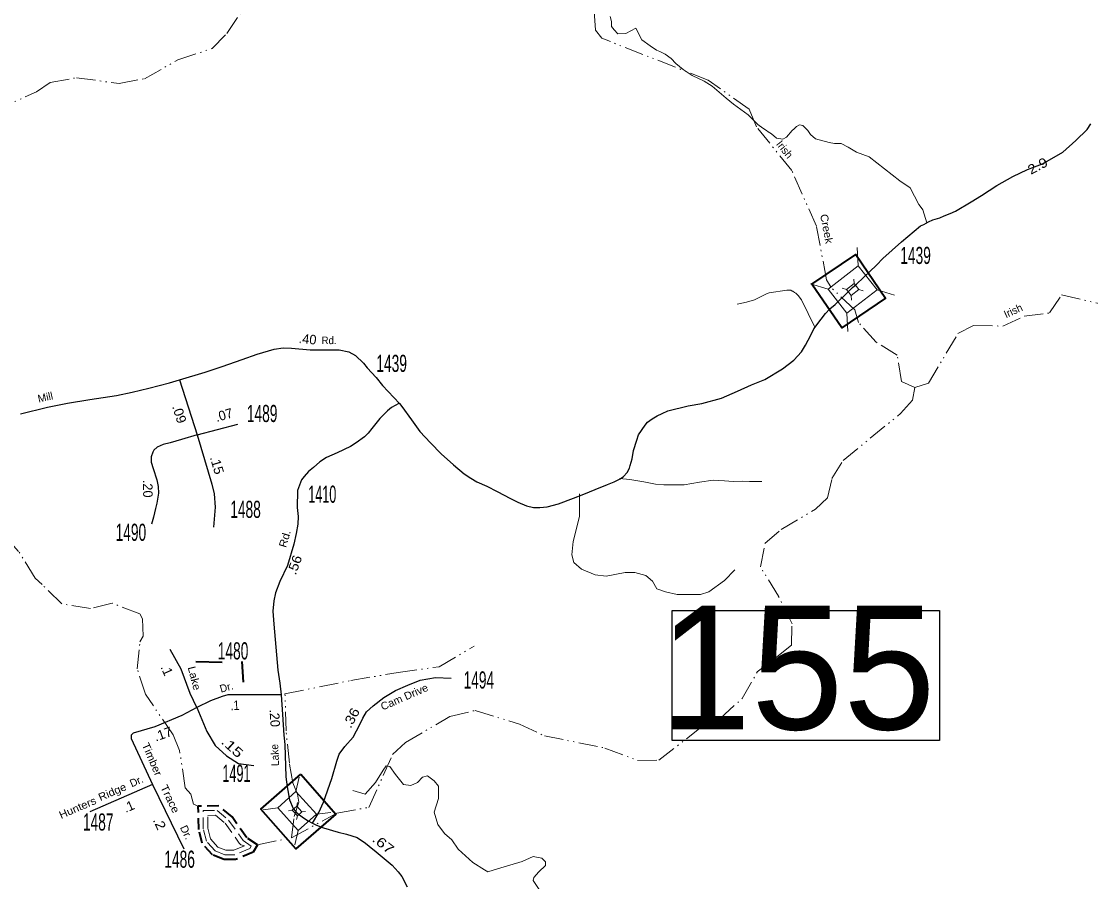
# Model space of a CAD drawing. Extents: x 339659 to 397320, y 203594 to 253409.
# Drawn here: x 359138 to 361943, y 231146 to 233404 of the extents above; entities that cross this region are included whole.
import ezdxf
from ezdxf.enums import TextEntityAlignment as Align

# ---------------------------------------------------------------- set-up
doc = ezdxf.new("R2010")
doc.units = 0
doc.header["$LTSCALE"] = 10
for name, pattern in [('DASH_DOUBLE_DOT', [9.2, 5, -1.2, 0.3, -1.2, 0.3, -1.2]), ('DOTTED', [1.5, 0.3, -1.2]), ('LONG_DASHED', [7.5, 6, -1.5]), ('MEDIUM_DASHED', [4.5, 3, -1.5])]:
    doc.linetypes.add(name, pattern=pattern)
for name, color, linetype, lineweight in [('11', 7, 'Continuous', 40), ('17', 7, 'Continuous', 40), ('31', 7, 'Continuous', 25), ('32', 7, 'Continuous', 25), ('35', 7, 'Continuous', 13), ('50', 7, 'Continuous', 13), ('59', 7, 'DASH_DOUBLE_DOT', 13), ('60', 7, 'Continuous', 25), ('61', 7, 'DOTTED', 13), ('8', 7, 'Continuous', 25)]:
    doc.layers.add(name, color=color, linetype=linetype, lineweight=lineweight)
doc.layers.add('21', color=7, linetype='Continuous')

msp = doc.modelspace()

# ---------------------------------------------------------------- linework, layer by layer
at = {"layer": '11'}
for p, q in [((359665.02, 231721.45), (359596.18, 231722.45)), ((359716.89, 231723.45), (359719.88, 231669.54))]:
    msp.add_line(p, q, dxfattribs=at)
at = {"layer": '31', "lineweight": 35}
for points in [[(361212.28, 232714.02), (361327.02, 232792.43), (361405.49, 232677.6), (361290.75, 232599.2)], [(359871.5, 231427.89), (359962.98, 231323.28), (359858.29, 231231.72), (359766.81, 231336.34)]]:
    msp.add_lwpolyline(points, close=True, dxfattribs=at)
at = {"layer": '31'}
msp.add_lwpolyline([(360845.32, 231857.55), (361546.7, 231857.55), (361546.7, 231516.45), (360845.32, 231516.45)], close=True, dxfattribs=at)
at = {"layer": '32'}
msp.add_line((359482.64, 231400.61), (359318.17, 231329.07), dxfattribs=at)
for points in [[(361505.93, 232871.2), (361518.34, 232877.65), (361529.56, 232883.38), (361547.7, 232888.64), (361558.92, 232893.41), (361574.67, 232899.62), (361588.75, 232905.83), (361629.68, 232930.4), (361656.9, 232946.88), (361697.4, 232973.34), (361739.17, 232997.22), (361777.53, 233015.44), (361796.39, 233021.89), (361816.91, 233030.25), (361870.04, 233060.79), (361904.41, 233091.6), (361934.14, 233120.45), (361943.93, 233135.25)], [(361318.62, 232705.77), (361328.9, 232714.24), (361347.64, 232731.75), (361381.77, 232763.99), (361398.24, 232781.42), (361446.85, 232825.48), (361497.09, 232867.19), (361505.93, 232871.2)], [(360129.9, 232401.08), (360136.33, 232392.65), (360161.9, 232358.26), (360183.59, 232327.75), (360211.25, 232297.56), (360239.85, 232268.95), (360272.06, 232239.86), (360300.35, 232216.28), (360317.79, 232204.48), (360332.88, 232195.05), (360359.28, 232183.73), (360386.15, 232170.05), (360421.67, 232151.81), (360440.53, 232141.75), (360463.79, 232132), (360482.17, 232128.07), (360498.2, 232127.76), (360517.38, 232129.33), (360547.86, 232137.19), (360586.52, 232151.97), (360614.18, 232162.66), (360643.88, 232175.08), (360675.94, 232187.97), (360693.23, 232195.21), (360709.57, 232203.38), (360718.37, 232209.67), (360727.17, 232220.05), (360733.27, 232231.49), (360735.26, 232238.47), (360740.88, 232256.08), (360744.14, 232277.28), (360753.17, 232304.44), (360757.13, 232318.25), (360774.79, 232343.79), (360781.05, 232351.51), (360793.35, 232360.48), (360806.22, 232368.95), (360819.1, 232374.92), (360834.51, 232381.84), (360887.31, 232394.73), (360923.45, 232400.71), (360974.68, 232414.86), (361016.8, 232433.1), (361054.12, 232450.18), (361089.05, 232464.24), (361135.04, 232491.94), (361165.12, 232514.38), (361185.14, 232536.11), (361195.18, 232554.2), (361209.03, 232579.99), (361217.14, 232597.08), (361236.19, 232622.49), (361247.63, 232636.73), (361259.33, 232649.62), (361273.41, 232660.85), (361308.88, 232695.81), (361318.62, 232705.77)], [(359553.47, 232463.47), (359620.67, 232482.78), (359665.3, 232498.19), (359717.64, 232516.27), (359757.24, 232530.11), (359801.24, 232543.95), (359825.44, 232546.78), (359847.13, 232546.46), (359896.24, 232541.67), (359972.35, 232541.67), (359997.84, 232536.24), (360015.12, 232526.81), (360035.71, 232506.84), (360045.86, 232494.71), (360069.34, 232468.79), (360086, 232448.35), (360129.9, 232401.08)], [(359136.49, 232373.82), (359206.58, 232391.12), (359259.39, 232401.49), (359318.32, 232411.08), (359388.25, 232422.25), (359429.11, 232431.05), (359472.8, 232441.43), (359527.17, 232455.58), (359553.47, 232463.47)], [(359553.47, 232463.47), (359599.14, 232318.48), (359705.85, 232346.31)], [(360128.27, 232401.34), (360109.45, 232390.33), (360099.04, 232381.53), (360078.93, 232361.71), (360067.87, 232348.73), (360057.71, 232335.14), (360047.97, 232322.88), (360038.54, 232313.13), (360016.22, 232297.72), (360001.45, 232288.29), (359966.88, 232271.62), (359939.22, 232258.73), (359921.32, 232247.98), (359904.8, 232232.96), (359892.05, 232222.36), (359880.22, 232209.12), (359872.94, 232200.29), (359863.11, 232172.43), (359861.63, 232127.82), (359864.07, 232104.55), (359863.46, 232084.46), (359859.66, 232059.52), (359852.81, 232031.84), (359836.46, 231975.61), (359816.14, 231933.55), (359805.24, 231904), (359800.4, 231883.02), (359798.46, 231855.65), (359800.47, 231821.49), (359811.01, 231701.01), (359816.28, 231666.7), (359820.01, 231635.9)], [(359599.14, 232318.48), (359558.76, 232306.7), (359528.41, 232297.5), (359510.2, 232293.01), (359494.8, 232286.4), (359486, 232278.23), (359482.85, 232273.19), (359478.45, 232260.93), (359478.45, 232247.09), (359484.43, 232230.11), (359494.17, 232200.55), (359497.47, 232183.1), (359497.78, 232165.81), (359494.01, 232139.08), (359489.93, 232125.24), (359484.58, 232102.6), (359479.71, 232083.89)], [(359599.14, 232318.48), (359638.12, 232188.92), (359644.56, 232163.6), (359647.08, 232129.01), (359642.83, 232076.34)], [(359598.64, 231603.31), (359581.51, 231639.25), (359557.36, 231703.7), (359529.03, 231754.98)], [(359902.32, 231299.11), (359918.74, 231327.65), (359930.55, 231354.44), (359952.61, 231416.7), (359966, 231461.62), (359972.3, 231480.53), (359987.26, 231500.23), (360008.53, 231525.45), (360025.85, 231558.54), (360034.52, 231575.09), (360043.97, 231591.64), (360061.3, 231607.4), (360089.65, 231629.47), (360119.58, 231647.59), (360151.87, 231661.78), (360184.95, 231674.39), (360225.12, 231681.48), (360266.22, 231679.52)], [(359820.01, 231635.9), (359732.31, 231636.2), (359698.39, 231636.2), (359679.67, 231635.94), (359665.5, 231631.77), (359634.55, 231620.72), (359598.64, 231603.31)], [(359820.01, 231635.9), (359823.64, 231584.11), (359827.1, 231530.38), (359829.96, 231505.99), (359832.55, 231420.48), (359835.73, 231394.22), (359841.82, 231360.85), (359851.74, 231337.97), (359861.3, 231326.36)], [(359598.64, 231603.31), (359559.61, 231582.21), (359488.31, 231552.34), (359431.7, 231535.17), (359426.74, 231530.33), (359426.71, 231521.19), (359482.64, 231400.61), (359564.47, 231231.59)], [(359598.64, 231603.31), (359624.57, 231539.46), (359646.52, 231502.71), (359676.45, 231475.62), (359708.37, 231456.28), (359748.27, 231450.47)], [(359861.3, 231326.36), (359874.69, 231316.02), (359889.14, 231306.2), (359902.32, 231299.11)], [(359902.32, 231299.11), (359912.47, 231294), (359931.29, 231286.7), (359969.33, 231275.96), (359991.6, 231270.65), (360018.92, 231261.3), (360041.19, 231246.45), (360051.04, 231238.84), (360069.48, 231224.12), (360111.43, 231189.42), (360126.63, 231171.92), (360136.09, 231159.01), (360150.14, 231131.75)]]:
    msp.add_lwpolyline(points, dxfattribs=at)
at = {"layer": '35'}
for points in [[(360683.14, 233417.22), (360686.23, 233403.34), (360686.23, 233390.23), (360693.16, 233381.75), (360703.18, 233371.72), (360723.99, 233372.49), (360750.19, 233386.38), (360766.37, 233355.53), (360787.95, 233340.11), (360804.9, 233328.54), (360813.17, 233325.19), (360827.25, 233317.74), (360842.66, 233306.95), (360854.99, 233293.84), (360874.26, 233277.64), (360898.15, 233262.22), (360929.74, 233246.8), (360950.55, 233233.69), (360987.54, 233202.07), (361006.81, 233186.65), (361044.57, 233158.88), (361070, 233133.44), (361083.59, 233123.51), (361093.27, 233117.55), (361097.03, 233114.4), (361105.92, 233108.98), (361119.32, 233097.06), (361135.7, 233095.2), (361145.74, 233099.67), (361160.81, 233117.95), (361165.84, 233121.64), (361171.42, 233127.97), (361179.61, 233132.44), (361188.81, 233130.45), (361201.2, 233117.55), (361208.64, 233107.12), (361221.3, 233095.57), (361257.33, 233085.88), (361271.17, 233083.66), (361288.92, 233083.09), (361306.93, 233073.82), (361329.15, 233060.69), (361362.02, 233048.77), (361442.93, 232985.81), (361469.57, 232967.38), (361492.59, 232923.28), (361499.08, 232915.79), (361503.19, 232908.93), (361513.3, 232875.03)], [(361016.33, 232661.78), (361040.33, 232666.6), (361061.18, 232673.29), (361095.22, 232689.42), (361100.15, 232691.12), (361146.12, 232698.4), (361156.48, 232698.16), (361160.08, 232696.18), (361162.52, 232696.12), (361166.11, 232692.34), (361169.68, 232690.45), (361176.27, 232684.14), (361185.14, 232672.92), (361220.04, 232600.95)], [(360707.16, 232204.2), (360734.18, 232201.17), (360771.51, 232194.99), (360801.56, 232188.81), (360823.41, 232187.05), (360844.34, 232187.05), (360877.12, 232187.05), (360917.18, 232194.11), (360953.59, 232199.41), (360982.73, 232197.64), (361005.49, 232195.88), (361030.07, 232196.76), (361048.28, 232195.88), (361061.02, 232195.88), (361081.05, 232195.88)], [(361010.31, 231964.04), (360983.02, 231935.92), (360942.08, 231906.15), (360919.91, 231899.54), (360889.21, 231899.54), (360858.51, 231899.54), (360827.8, 231906.15), (360805.63, 231914.42), (360793.69, 231934.27), (360776.63, 231949.16), (360747.64, 231957.43), (360722.05, 231957.43), (360672.59, 231947.5), (360643.59, 231950.81), (360607.77, 231965.7), (360587.3, 231983.89), (360582.19, 232003.74), (360585.6, 232038.47), (360602.65, 232104.63), (360602.65, 232136.06), (360602.65, 232163.84)], [(360503.77, 231115.03), (360481.16, 231148.96), (360482.78, 231157.04), (360495.7, 231171.59), (360513.46, 231187.74), (360513.46, 231197.44), (360503.77, 231207.14), (360481.16, 231211.98), (360452.1, 231199.06), (360387.51, 231179.67), (360361.67, 231171.59), (360353.6, 231176.43), (360322.92, 231195.82), (360284.16, 231231.37), (360268.02, 231255.61), (360248.64, 231271.77), (360230.88, 231296.01), (360221.19, 231328.33), (360232.49, 231363.87), (360232.49, 231396.19), (360221.19, 231410.73), (360203.42, 231423.66), (360190.51, 231420.43), (360177.59, 231405.89), (360159.83, 231397.81), (360140.45, 231401.04), (360119.46, 231426.89), (360104.92, 231447.9), (360095.24, 231449.52), (360087.16, 231438.2), (360067.78, 231405.89), (360040.33, 231375.19), (360008.04, 231384.88)]]:
    msp.add_lwpolyline(points, dxfattribs=at)
at = {"layer": '50'}
for p, q in [((361331.22, 232810.65), (361333.79, 232762.38)), ((361254.96, 232700.85), (361208.76, 232715.05)), ((361429.22, 232685.12), (361383.02, 232699.32)), ((361304.19, 232637.79), (361306.75, 232589.52)), ((359858.56, 231382.16), (359867.21, 231419.85)), ((359811.1, 231339.23), (359772.74, 231334.38)), ((359950.59, 231327.69), (359912.23, 231322.84)), ((359856.12, 231242.22), (359864.77, 231279.9))]:
    msp.add_line(p, q, dxfattribs=at)
at = {"layer": '50', "linetype": 'LONG_DASHED'}
for p, q in [((361322.05, 232727.72), (361322.69, 232715.66)), ((361302.98, 232700.27), (361291.43, 232703.83)), ((361346.55, 232696.34), (361335, 232699.89)), ((361315.29, 232684.51), (361315.93, 232672.44)), ((359860.89, 231343.82), (359863.05, 231353.24)), ((359849.03, 231333.08), (359839.43, 231331.87)), ((359860.28, 231308.83), (359862.44, 231318.25)), ((359883.9, 231330.2), (359874.31, 231328.99))]:
    msp.add_line(p, q, dxfattribs=at)
at = {"layer": '50'}
for points in [[(361304.19, 232637.79), (361383.02, 232699.32), (361333.79, 232762.38), (361254.96, 232700.85)], [(359811.1, 231339.23), (359864.77, 231279.9), (359912.23, 231322.84), (359858.56, 231382.16)]]:
    msp.add_lwpolyline(points, close=True, dxfattribs=at)
at = {"layer": '50', "linetype": 'LONG_DASHED'}
for points in [[(361315.29, 232684.51), (361335, 232699.89), (361322.69, 232715.66), (361302.98, 232700.27)], [(359849.03, 231333.08), (359862.44, 231318.25), (359874.31, 231328.99), (359860.89, 231343.82)]]:
    msp.add_lwpolyline(points, close=True, dxfattribs=at)
at = {"layer": '59'}
for points in [[(361159.5, 233012.39), (361066.53, 233127.31), (361047.31, 233173.72), (360940.31, 233249.89), (360661.12, 233359.53), (360644.06, 233380.88), (360634, 233561.17), (360613.25, 233638.64), (360578.81, 233680.34), (360398.97, 233799), (360326.12, 233829.45), (360215.19, 233850.7), (360153.91, 233846.92), (360110.31, 233827.78), (360055.78, 233788.86), (360007.31, 233789.83), (359952.12, 233811.94)], [(358234.59, 232660.75), (358305.91, 232674.31), (358407.72, 232673.3), (358472.03, 232702), (358565.28, 232857.2), (358620.78, 232927.14), (358753.97, 233052.55), (358823.16, 233074.17), (358973.12, 233080.17), (359006.94, 233101.5), (359064.56, 233168.38), (359177.94, 233219.14), (359214.22, 233243.42), (359283.09, 233256.05), (359394.66, 233240.81), (359461.09, 233253.48), (359548.88, 233302.77), (359638.81, 233332.98), (359677.81, 233372.22), (359762.84, 233499.56), (359793.34, 233590), (359875.94, 233717.44), (359952.12, 233811.94)], [(361481.97, 232442.66), (361446.94, 232458.34), (361435.97, 232527.62), (361381.09, 232561.72), (361334.16, 232613.69), (361324.69, 232646.89), (361262.81, 232705.17), (361250.62, 232725.42), (361224.12, 232866.02), (361159.5, 233012.39)], [(361481.97, 232442.66), (361517.94, 232453.94), (361595.06, 232584.45), (361636.22, 232605.64), (361712.72, 232604.11), (361769.09, 232629.98), (361835.56, 232638.67), (361867.25, 232686.05), (361965.69, 232663.08), (362011.72, 232667.16), (362087, 232725.67), (362107.12, 232725.27), (362169.31, 232668), (362243.06, 232678.53), (362341.81, 232657.53)], [(361131.47, 232070.47), (361221.69, 232123.7), (361253.09, 232153.08), (361264.66, 232203.89), (361293.94, 232251.33), (361444.5, 232374.36), (361475.88, 232409.75), (361481.97, 232442.66)], [(359192.55, 231925.4), (359174.94, 231942.56), (359131.03, 232012.48), (359030.16, 232127.56), (358967.66, 232159.83), (358931.69, 232153.55), (358862.19, 232121.92), (358808.56, 232112.98), (358766.5, 232063.81), (358735.41, 232044.42), (358663.78, 232023.84), (358524.16, 231938.59), (358400.88, 231812.27)], [(361124.16, 231895.53), (361076.91, 231972.52), (361088.81, 232033.31), (361131.47, 232070.47)], [(359442.57, 231704.17), (359449.56, 231774.98), (359457.78, 231789.84), (359456.56, 231835.89), (359449.25, 231849.03), (359376.41, 231876.5), (359320.03, 231862.62), (359244.12, 231875.14), (359194.61, 231923.4)], [(361119.91, 231735.55), (361158.59, 231766.8), (361160.12, 231822.78), (361124.16, 231895.53)], [(359847.03, 231260.8), (359853.83, 231316.72), (359866.15, 231354.42), (359862.53, 231375.29), (359850.21, 231405.02), (359841.52, 231456.49), (359832.82, 231541.3), (359829.92, 231638.45), (360003.09, 231673.97), (360126.69, 231694.63), (360234.65, 231709.85), (360325.94, 231764.22)], [(359757.44, 231242.56), (359847.03, 231260.8), (359965.62, 231325.44), (360050.03, 231340.75), (360112.22, 231479.58), (360146.34, 231510.92), (360262.5, 231579.64), (360329.25, 231595.3), (360445.06, 231558.97), (360510.28, 231528.64), (360669.41, 231496.45), (360755.06, 231463.72), (360810.84, 231464.59), (360917.5, 231547.52), (360971.47, 231574.44), (361029.06, 231626.31), (361069, 231696.55), (361119.91, 231735.55)], [(359602.59, 231343.72), (359590.09, 231348.97), (359583.38, 231375.12), (359568.44, 231392.42), (359553.5, 231489.78), (359536.75, 231531.14), (359463.59, 231637.64), (359442.74, 231703.53)]]:
    msp.add_lwpolyline(points, dxfattribs=at)
at = {"layer": '60', "linetype": 'MEDIUM_DASHED', "lineweight": 40}
for points in [[(359757.44, 231242.56), (359730, 231261.14), (359690.97, 231315.94), (359656.22, 231344.66), (359602.59, 231343.72)], [(359757.44, 231242.56), (359746.75, 231222.77), (359700.44, 231203.7), (359669.97, 231204.31), (359639.78, 231215.91), (359612.66, 231246.47), (359603.5, 231282.67), (359602.59, 231343.72)]]:
    msp.add_lwpolyline(points, dxfattribs=at)
at = {"layer": '61', "linetype": 'MEDIUM_DASHED'}
for points in [[(359614.94, 231332.31), (359651.94, 231332.39), (359682, 231307.56), (359720.06, 231254.06), (359741.47, 231238.64), (359738.12, 231232.39), (359698.16, 231215.95), (359672.31, 231216.45), (359646.94, 231226.22), (359623.75, 231252.33), (359615.66, 231284.28)], [(359723.53, 231239.56), (359695.88, 231228.17), (359674.72, 231228.59), (359654.06, 231236.55), (359634.81, 231258.2), (359627.84, 231285.91), (359627.34, 231319.77), (359647.66, 231320.11), (359672.97, 231299.17), (359710.16, 231247), (359714.34, 231242.45)]]:
    msp.add_lwpolyline(points, close=True, dxfattribs=at)

# ---------------------------------------------------------------- texts
at = {"layer": '11', "width": 0.95}
msp.add_text('Rd.', height=20, dxfattribs=at).set_placement((359945.59, 232556.67), align=Align.CENTER)
at = {"layer": '11'}
for s, rotation, p in [('Mill', 12.614, (359203.39, 232407.75)), ('Dr.', 15.486, (359679.16, 231646.43)), ('Lake', 92.616, (359813.21, 231478.48)), ('Dr.', 23.507, (359444.36, 231400.32))]:
    msp.add_text(s, height=20, rotation=rotation, dxfattribs=at).set_placement(p, align=Align.CENTER)
for s, rotation, width, p in [('Rd.', 73.219, 1.1, (359839.06, 232043.15)), ('Lake', 284.374, 1.1, (359582.65, 231677.27)), ('Cam Drive', 23.714, 1.05, (360146.94, 231621.38)), ('Timber', 293.315, 1.1, (359472.09, 231462.99)), ('Ridge', 23.507, 1.1, (359380.99, 231372.11)), ('Trace', 295.834, 1.15, (359519.62, 231358.65)), ('Hunters', 23.507, 1.1, (359289.82, 231330.6)), ('Dr.', 295.834, 1.05, (359562.06, 231270.98))]:
    msp.add_text(s, height=20, rotation=rotation, dxfattribs=dict(at, width=width)).set_placement(p, align=Align.CENTER)
at = {"layer": '17'}
for s, rotation, width, p in [('2.9', 27.855, 1.15, (361810.27, 233013.56)), ('.09', 287.486, 1.05, (359541.12, 232369.55)), ('.15', 286.742, 1.05, (359639.68, 232235.81)), ('.56', 69.763, 1.1, (359866.79, 231973.04)), ('.1', 3.325, 0.85, (359699.3, 231596.12)), ('.36', 62.366, 1.15, (360014.85, 231569.87)), ('.17', 19.671, 1.05, (359513.99, 231521.56)), ('.15', 317.853, 1.35, (359683.49, 231489.48)), ('.2', 295.893, 1.15, (359489.57, 231293)), ('.67', 321.392, 1.3, (360079.99, 231234.92))]:
    msp.add_text(s, height=25, rotation=rotation, dxfattribs=dict(at, width=width)).set_placement(p, align=Align.CENTER)
for s, rotation, p in [('.40', 354.425, (359888.15, 232557.53)), ('.07', 16.3, (359673.19, 232358.88)), ('.20', 271.041, (359457.57, 232177)), ('.1', 294.109, (359508.74, 231696.15)), ('.20', 273.686, (359790.82, 231574.29)), ('.1', 23.507, (359424.91, 231331.68))]:
    msp.add_text(s, height=25, rotation=rotation, dxfattribs=at).set_placement(p, align=Align.CENTER)
at = {"layer": '21'}
for rotation, p in [(308.972, (361132.78, 233061.58)), (24.654, (361744.28, 232635.1))]:
    msp.add_text('Irish', height=20, rotation=rotation, dxfattribs=at).set_placement(p, align=Align.CENTER)
at = {"layer": '21', "width": 1.1}
msp.add_text('Creek', height=20, rotation=280.674, dxfattribs=at).set_placement((361240.96, 232857.67), align=Align.CENTER)
at = {"layer": '31'}
msp.add_text('155', height=325, dxfattribs=at).set_placement((360811.28, 231545.24))
at = {"layer": '8'}
for s, width, p in [('1439', 0.6, (361484.08, 232767.15)), ('1439', 0.6, (360109.7, 232483.84)), ('1489', 0.6, (359770.01, 232352.25)), ('1410', 0.55, (359927.7, 232140.32)), ('1488', 0.6, (359726.38, 232100.51)), ('1490', 0.6, (359425.62, 232040.32)), ('1480', 0.6, (359693.73, 231729.11)), ('1494', 0.6, (360338.47, 231652.7)), ('1491', 0.55, (359702.61, 231407.76)), ('1487', 0.6, (359339.9, 231279.8)), ('1486', 0.6, (359553.47, 231182.15))]:
    msp.add_text(s, height=45, dxfattribs=dict(at, width=width)).set_placement(p, align=Align.CENTER)

doc.saveas('drawing.dxf')
